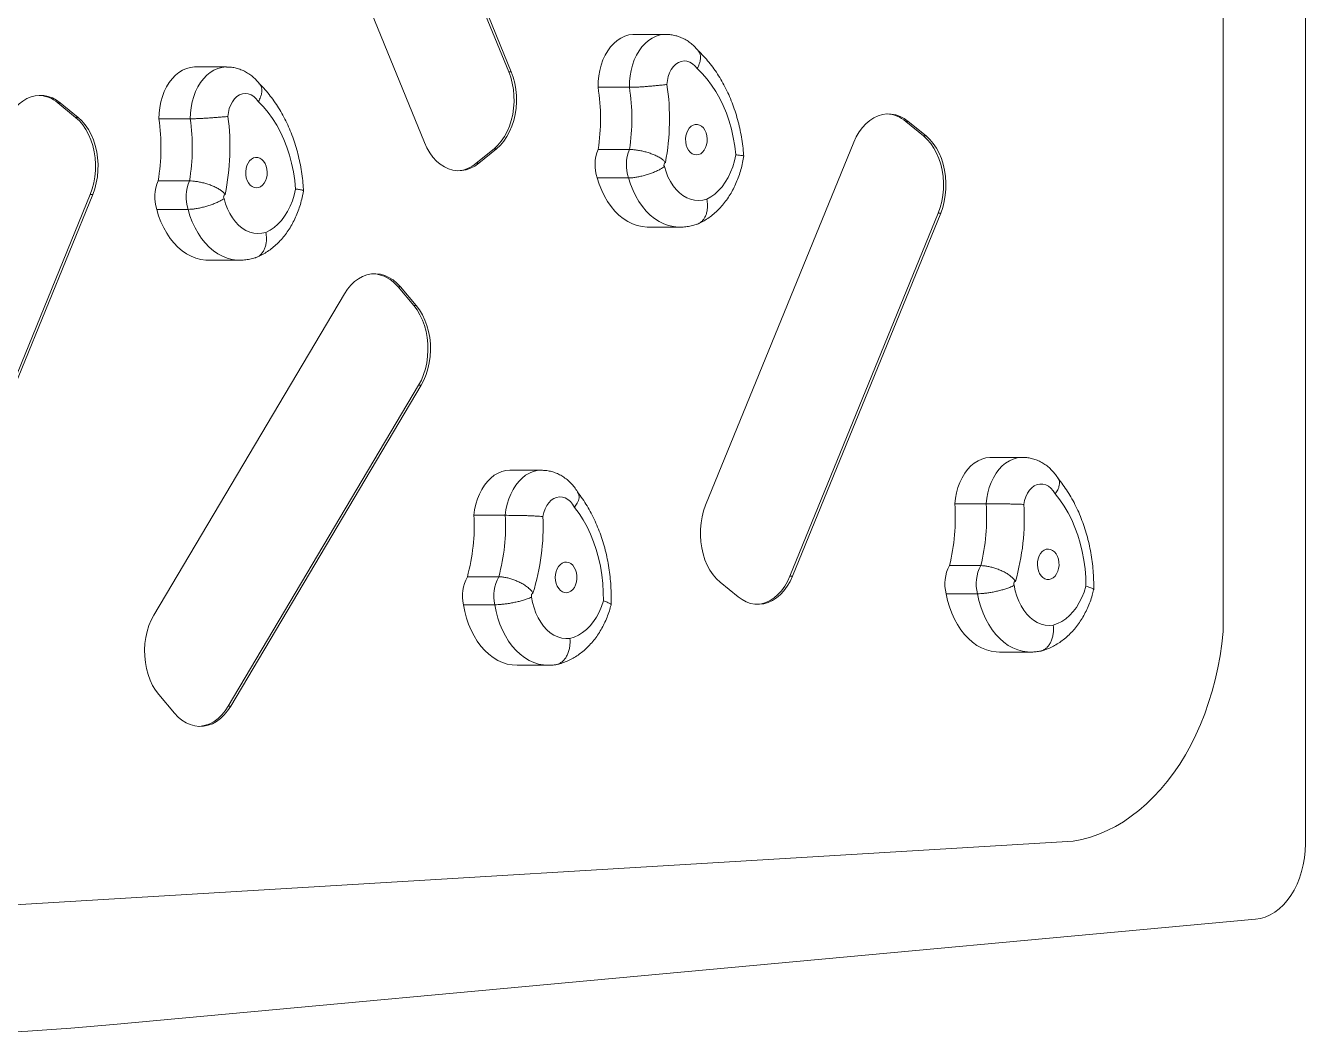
# Model space of a CAD drawing. Header units: millimetres. Extents: x -6276 to 7092, y -6092 to 4840.
# Drawn here: x 1766 to 2488, y -1586 to -1016 of the extents above; entities that cross this region are included whole.
import ezdxf

# ---------------------------------------------------------------- set-up
doc = ezdxf.new("R2010")
doc.units = ezdxf.units.MM
doc.layers.add('DIKOM_ОБЪЕКТ', color=7, linetype='Continuous')

msp = doc.modelspace()

# ---------------------------------------------------------------- linework, layer by layer
at = {"layer": 'DIKOM_ОБЪЕКТ', "color": 7, "linetype": 'Continuous', "lineweight": 15}
for p, q in [((2488.115, -1477.179), (2488.115, -668.942)), ((2441.729, -1357.568), (2441.729, -816.861)), ((1951.364, -984.4), (1991.146, -1081.845)), ((2038.722, -1041.845), (2015.272, -984.405)), ((2040.136, -1041.845), (2016.686, -984.405)), ((2127.283, -1020.819), (2109.605, -1020.819)), ((1879.597, -1039.197), (1861.919, -1039.197)), ((2038.722, -1041.845), (2040.136, -1041.845)), ((2106.781, -1050.666), (2089.103, -1050.666)), ((1794.41, -1067.639), (1784.368, -1059.44)), ((1784.368, -1059.44), (1785.782, -1059.44)), ((1795.825, -1067.639), (1785.782, -1059.44)), ((1794.41, -1067.639), (1795.825, -1067.639)), ((1859.087, -1068.402), (1841.409, -1068.402)), ((2272.73, -1078.103), (2262.687, -1069.903)), ((2262.687, -1069.903), (2264.101, -1069.903)), ((2274.144, -1078.103), (2264.101, -1069.903)), ((2233.385, -1081.543), (2149.805, -1286.272)), ((2272.73, -1078.103), (2274.144, -1078.103)), ((2020.448, -1093.484), (2030.491, -1085.284)), ((2021.863, -1093.484), (2031.905, -1085.284)), ((2030.491, -1085.284), (2031.905, -1085.284)), ((2106.835, -1085.704), (2089.158, -1085.704)), ((2020.448, -1093.484), (2021.863, -1093.484)), ((1858.593, -1103.434), (1840.915, -1103.434)), ((2106.337, -1101.757), (2088.66, -1101.757)), ((1719.061, -1315.808), (1802.641, -1111.079)), ((1720.475, -1315.808), (1804.055, -1111.079)), ((1802.641, -1111.079), (1804.055, -1111.079)), ((1857.844, -1119.467), (1840.166, -1119.467)), ((2197.38, -1326.272), (2280.96, -1121.543)), ((2198.794, -1326.272), (2282.375, -1121.543)), ((2280.96, -1121.543), (2282.375, -1121.543)), ((2117.525, -1129.5), (2135.202, -1129.5)), ((1869.277, -1148.117), (1886.955, -1148.117)), ((1946.002, -1167.133), (1838.554, -1348.227)), ((1985.15, -1173.756), (1976.267, -1163.214)), ((1976.267, -1163.214), (1977.681, -1163.214)), ((1986.564, -1173.756), (1977.681, -1163.214)), ((1985.15, -1173.756), (1986.564, -1173.756)), ((1880.474, -1399.649), (1987.922, -1218.557)), ((1881.888, -1399.649), (1989.336, -1218.557)), ((1987.922, -1218.557), (1989.336, -1218.557)), ((2328.435, -1259.316), (2310.758, -1259.316)), ((2057.129, -1266.569), (2039.451, -1266.569)), ((2036.776, -1291.992), (2019.098, -1291.992)), ((2308.017, -1285.571), (2290.34, -1285.571)), ((2305.008, -1320.351), (2287.33, -1320.351)), ((2033.057, -1326.634), (2015.38, -1326.634)), ((2197.38, -1326.272), (2198.794, -1326.272)), ((2158.035, -1329.711), (2168.078, -1337.911)), ((2030.837, -1342.393), (2013.159, -1342.393)), ((2303.11, -1336.193), (2285.432, -1336.193)), ((2315.489, -1369.108), (2333.166, -1369.108)), ((2043.428, -1376.538), (2061.105, -1376.538)), ((1841.325, -1393.028), (1850.209, -1403.569)), ((1880.474, -1399.649), (1881.888, -1399.649)), ((1553.728, -1523.862), (2357.082, -1475.801)), ((1815.854, -1579.041), (2459.89, -1519.776))]:
    msp.add_line(p, q, dxfattribs=at)
at = {"layer": 'DIKOM_ОБЪЕКТ', "color": 7, "linetype": 'Continuous', "lineweight": 15, "flags": 128}
for points in [[(2109.605, -1020.819), (2108.695, -1020.848), (2106.429, -1021.169), (2104.202, -1021.844), (2102.041, -1022.863), (2099.974, -1024.216), (2098.026, -1025.884), (2096.22, -1027.847), (2094.58, -1030.081), (2093.125, -1032.558), (2091.873, -1035.249), (2090.839, -1038.119), (2090.037, -1041.134), (2089.476, -1044.255), (2089.164, -1047.446), (2089.103, -1050.666)], [(2106.781, -1050.666), (2106.842, -1047.446), (2107.154, -1044.255), (2107.715, -1041.134), (2108.517, -1038.119), (2109.55, -1035.249), (2110.802, -1032.558), (2112.257, -1030.081), (2113.898, -1027.847), (2115.704, -1025.884), (2117.652, -1024.216), (2119.719, -1022.863), (2121.879, -1021.844), (2124.106, -1021.169), (2126.372, -1020.848), (2127.274, -1020.819)], [(1861.919, -1039.197), (1861.462, -1039.204), (1859.191, -1039.454), (1856.954, -1040.059), (1854.779, -1041.011), (1852.691, -1042.298), (1850.717, -1043.905), (1848.881, -1045.811), (1847.206, -1047.993), (1845.712, -1050.425), (1844.419, -1053.076), (1843.341, -1055.913), (1842.492, -1058.902), (1841.882, -1062.005), (1841.52, -1065.185), (1841.409, -1068.402)], [(1859.087, -1068.402), (1859.198, -1065.185), (1859.56, -1062.005), (1860.169, -1058.902), (1861.018, -1055.913), (1862.096, -1053.076), (1863.39, -1050.425), (1864.884, -1047.993), (1866.559, -1045.811), (1868.395, -1043.905), (1870.368, -1042.298), (1872.456, -1041.011), (1874.632, -1040.059), (1876.869, -1039.454), (1879.139, -1039.204), (1879.59, -1039.197)], [(2145.009, -1040.089), (2143.777, -1038.562), (2142.383, -1037.343), (2140.866, -1036.466), (2139.267, -1035.955), (2137.631, -1035.824), (2136.002, -1036.076), (2134.424, -1036.704), (2132.942, -1037.692), (2131.595, -1039.012), (2130.42, -1040.628), (2129.45, -1042.496), (2128.711, -1044.565), (2128.223, -1046.777), (2128, -1049.073)], [(2030.491, -1085.284), (2032.599, -1083.33), (2034.54, -1081.054), (2036.289, -1078.485), (2037.823, -1075.656), (2039.124, -1072.602), (2040.175, -1069.361), (2040.963, -1065.974), (2041.479, -1062.483), (2041.714, -1058.933), (2041.667, -1055.368), (2041.339, -1051.833), (2040.733, -1048.372), (2039.857, -1045.028), (2038.722, -1041.845)], [(2031.905, -1085.284), (2034.014, -1083.33), (2035.955, -1081.054), (2037.703, -1078.485), (2039.238, -1075.656), (2040.539, -1072.602), (2041.59, -1069.361), (2042.378, -1065.974), (2042.893, -1062.483), (2043.128, -1058.933), (2043.082, -1055.368), (2042.753, -1051.833), (2042.147, -1048.372), (2041.271, -1045.028), (2040.136, -1041.845)], [(2166.79, -1088.76), (2166.227, -1083.867), (2165.412, -1079.046), (2164.35, -1074.322), (2163.046, -1069.721), (2161.508, -1065.267), (2159.743, -1060.985), (2157.761, -1056.896), (2155.573, -1053.023), (2153.191, -1049.388), (2150.627, -1046.008), (2147.895, -1042.903), (2145.009, -1040.089)], [(1785.782, -1059.44), (1783.607, -1057.882), (1781.324, -1056.666), (1778.963, -1055.807), (1776.549, -1055.314), (1774.112, -1055.193), (1771.68, -1055.446), (1769.281, -1056.07), (1766.944, -1057.057), (1764.697, -1058.396), (1762.565, -1060.071), (1760.574, -1062.062), (1758.747, -1064.347), (1757.106, -1066.897), (1755.669, -1069.684)], [(1897.474, -1058.692), (1896.265, -1057.127), (1894.891, -1055.864), (1893.388, -1054.94), (1891.798, -1054.379), (1890.164, -1054.197), (1888.531, -1054.398), (1886.944, -1054.977), (1885.447, -1055.918), (1884.079, -1057.195), (1882.879, -1058.774), (1881.88, -1060.611), (1881.109, -1062.656), (1880.587, -1064.853), (1880.328, -1067.142)], [(1918.488, -1108.032), (1918.001, -1103.123), (1917.262, -1098.277), (1916.274, -1093.522), (1915.042, -1088.881), (1913.574, -1084.38), (1911.877, -1080.043), (1909.96, -1075.893), (1907.833, -1071.953), (1905.508, -1068.244), (1902.997, -1064.785), (1900.314, -1061.595), (1897.474, -1058.692)], [(1802.641, -1111.079), (1803.777, -1107.896), (1804.653, -1104.552), (1805.259, -1101.091), (1805.587, -1097.556), (1805.634, -1093.991), (1805.398, -1090.441), (1804.883, -1086.95), (1804.095, -1083.563), (1803.044, -1080.322), (1801.743, -1077.268), (1800.209, -1074.439), (1798.46, -1071.87), (1796.519, -1069.594), (1794.41, -1067.639)], [(1804.055, -1111.079), (1805.191, -1107.896), (1806.067, -1104.552), (1806.673, -1101.091), (1807.002, -1097.556), (1807.048, -1093.991), (1806.813, -1090.441), (1806.298, -1086.95), (1805.509, -1083.563), (1804.458, -1080.322), (1803.158, -1077.268), (1801.623, -1074.439), (1799.875, -1071.87), (1797.934, -1069.594), (1795.825, -1067.639)], [(2264.101, -1069.903), (2261.85, -1068.297), (2259.486, -1067.058), (2257.039, -1066.2), (2254.539, -1065.735), (2252.018, -1065.669), (2249.508, -1066.002), (2247.039, -1066.731), (2244.644, -1067.845), (2242.352, -1069.332), (2240.193, -1071.171), (2238.192, -1073.342), (2236.376, -1075.815), (2234.767, -1078.56), (2233.385, -1081.543)], [(2142.729, -1071.955), (2141.598, -1072.652), (2140.589, -1073.658), (2139.743, -1074.93), (2139.097, -1076.416), (2138.675, -1078.057), (2138.495, -1079.784), (2138.565, -1081.526), (2138.881, -1083.214), (2139.431, -1084.776), (2140.192, -1086.15), (2141.133, -1087.28), (2142.216, -1088.118), (2143.396, -1088.631), (2144.624, -1088.797), (2145.852, -1088.61), (2147.027, -1088.078), (2148.103, -1087.222), (2149.034, -1086.078), (2149.784, -1084.691), (2150.321, -1083.12), (2150.624, -1081.427), (2150.679, -1079.683), (2150.485, -1077.96), (2150.05, -1076.326), (2149.391, -1074.85), (2148.535, -1073.592), (2147.518, -1072.603), (2146.381, -1071.924), (2145.171, -1071.583), (2143.936, -1071.593), (2142.729, -1071.955)], [(1991.146, -1081.845), (1992.528, -1084.827), (1994.137, -1087.572), (1995.954, -1090.044), (1997.954, -1092.214), (2000.114, -1094.054), (2002.406, -1095.54), (2004.801, -1096.655), (2007.269, -1097.383), (2009.779, -1097.716), (2012.3, -1097.65), (2014.8, -1097.186), (2017.247, -1096.329), (2019.611, -1095.09), (2021.863, -1093.484)], [(2280.96, -1121.543), (2282.096, -1118.359), (2282.972, -1115.016), (2283.579, -1111.555), (2283.907, -1108.019), (2283.954, -1104.454), (2283.719, -1100.904), (2283.204, -1097.413), (2282.416, -1094.026), (2281.365, -1090.785), (2280.064, -1087.731), (2278.529, -1084.902), (2276.78, -1082.333), (2274.839, -1080.057), (2272.73, -1078.103)], [(2282.375, -1121.543), (2283.51, -1118.359), (2284.387, -1115.016), (2284.993, -1111.555), (2285.322, -1108.019), (2285.369, -1104.454), (2285.133, -1100.904), (2284.618, -1097.413), (2283.83, -1094.026), (2282.779, -1090.785), (2281.478, -1087.731), (2279.943, -1084.902), (2278.194, -1082.333), (2276.253, -1080.057), (2274.144, -1078.103)], [(2150.42, -1113.755), (2152.758, -1112.458), (2154.993, -1110.837), (2157.102, -1108.909), (2159.064, -1106.693), (2160.861, -1104.211), (2162.473, -1101.489), (2163.885, -1098.552), (2165.083, -1095.43), (2166.054, -1092.155), (2166.79, -1088.76)], [(1894.696, -1090.478), (1893.553, -1091.14), (1892.529, -1092.114), (1891.664, -1093.359), (1890.994, -1094.825), (1890.547, -1096.452), (1890.34, -1098.173), (1890.383, -1099.917), (1890.672, -1101.614), (1891.198, -1103.194), (1891.937, -1104.591), (1892.861, -1105.75), (1893.93, -1106.621), (1895.101, -1107.171), (1896.327, -1107.376), (1897.557, -1107.228), (1898.741, -1106.732), (1899.829, -1105.91), (1900.779, -1104.795), (1901.55, -1103.432), (1902.112, -1101.878), (1902.44, -1100.195), (1902.523, -1098.454), (1902.356, -1096.724), (1901.946, -1095.078), (1901.31, -1093.582), (1900.475, -1092.297), (1899.473, -1091.277), (1898.347, -1090.562), (1897.142, -1090.183), (1895.908, -1090.155), (1894.696, -1090.478)], [(2126.552, -1095.282), (2127.439, -1098.266), (2128.556, -1101.092), (2129.889, -1103.723), (2131.423, -1106.127), (2133.136, -1108.273), (2135.008, -1110.135), (2137.016, -1111.689), (2139.134, -1112.915), (2141.336, -1113.799), (2143.594, -1114.33), (2145.88, -1114.5), (2148.165, -1114.307), (2150.42, -1113.755)], [(2088.66, -1101.757), (2089.802, -1105.356), (2091.168, -1108.796), (2092.747, -1112.048), (2094.526, -1115.086), (2096.491, -1117.887), (2098.625, -1120.427), (2100.912, -1122.685), (2103.333, -1124.644), (2105.869, -1126.288), (2108.499, -1127.604), (2111.202, -1128.58), (2113.955, -1129.209), (2116.738, -1129.486), (2117.525, -1129.5)], [(2135.189, -1129.5), (2134.416, -1129.486), (2131.633, -1129.209), (2128.88, -1128.58), (2126.177, -1127.604), (2123.547, -1126.288), (2121.011, -1124.644), (2118.59, -1122.685), (2116.303, -1120.427), (2114.168, -1117.887), (2112.204, -1115.086), (2110.425, -1112.048), (2108.846, -1108.796), (2107.48, -1105.356), (2106.337, -1101.757)], [(1901.731, -1132.509), (1904.089, -1131.285), (1906.348, -1129.735), (1908.487, -1127.873), (1910.484, -1125.719), (1912.318, -1123.294), (1913.973, -1120.622), (1915.431, -1117.73), (1916.677, -1114.647), (1917.699, -1111.403), (1918.488, -1108.032)], [(1878.158, -1113.294), (1878.998, -1116.305), (1880.07, -1119.165), (1881.362, -1121.837), (1882.857, -1124.288), (1884.537, -1126.487), (1886.38, -1128.407), (1888.363, -1130.024), (1890.461, -1131.316), (1892.649, -1132.269), (1894.898, -1132.87), (1897.181, -1133.112), (1899.468, -1132.99), (1901.731, -1132.509)], [(1840.166, -1119.467), (1841.252, -1123.101), (1842.564, -1126.582), (1844.092, -1129.883), (1845.823, -1132.977), (1847.743, -1135.838), (1849.838, -1138.444), (1852.089, -1140.773), (1854.479, -1142.808), (1856.988, -1144.53), (1859.597, -1145.928), (1862.284, -1146.988), (1865.027, -1147.703), (1867.805, -1148.067), (1869.277, -1148.117)], [(1887.009, -1148.116), (1885.482, -1148.067), (1882.705, -1147.703), (1879.961, -1146.988), (1877.275, -1145.928), (1874.666, -1144.53), (1872.156, -1142.808), (1869.766, -1140.773), (1867.515, -1138.444), (1865.421, -1135.838), (1863.501, -1132.977), (1861.769, -1129.883), (1860.242, -1126.582), (1858.93, -1123.101), (1857.844, -1119.467)], [(1977.681, -1163.214), (1975.661, -1161.081), (1973.485, -1159.28), (1971.18, -1157.835), (1968.776, -1156.764), (1966.301, -1156.08), (1963.788, -1155.792), (1961.268, -1155.903), (1958.773, -1156.412), (1956.333, -1157.313), (1953.981, -1158.594), (1951.744, -1160.24), (1949.651, -1162.229), (1947.729, -1164.536), (1946.002, -1167.133)], [(1987.922, -1218.557), (1989.43, -1215.7), (1990.704, -1212.622), (1991.725, -1209.363), (1992.483, -1205.962), (1992.966, -1202.463), (1993.17, -1198.909), (1993.091, -1195.345), (1992.731, -1191.816), (1992.094, -1188.366), (1991.188, -1185.039), (1990.025, -1181.876), (1988.618, -1178.917), (1986.987, -1176.199), (1985.15, -1173.756)], [(1989.336, -1218.557), (1990.845, -1215.7), (1992.118, -1212.622), (1993.14, -1209.363), (1993.897, -1205.962), (1994.38, -1202.463), (1994.584, -1198.909), (1994.505, -1195.345), (1994.145, -1191.816), (1993.508, -1188.366), (1992.602, -1185.039), (1991.439, -1181.876), (1990.033, -1178.917), (1988.401, -1176.199), (1986.564, -1173.756)], [(2310.758, -1259.316), (2310.111, -1259.331), (2307.842, -1259.611), (2305.609, -1260.245), (2303.44, -1261.225), (2301.361, -1262.54), (2299.397, -1264.172), (2297.574, -1266.102), (2295.913, -1268.306), (2294.436, -1270.757), (2293.159, -1273.425), (2292.1, -1276.276), (2291.27, -1279.276), (2290.681, -1282.387), (2290.34, -1285.571)], [(2308.017, -1285.571), (2308.359, -1282.387), (2308.948, -1279.276), (2309.777, -1276.276), (2310.837, -1273.425), (2312.113, -1270.757), (2313.591, -1268.306), (2315.252, -1266.102), (2317.075, -1264.172), (2319.038, -1262.54), (2321.117, -1261.225), (2323.287, -1260.245), (2325.52, -1259.611), (2327.789, -1259.331), (2328.456, -1259.316)], [(2039.451, -1266.569), (2039.397, -1266.569), (2037.123, -1266.757), (2034.878, -1267.3), (2032.689, -1268.191), (2030.584, -1269.42), (2028.588, -1270.972), (2026.726, -1272.826), (2025.022, -1274.962), (2023.494, -1277.351), (2022.164, -1279.966), (2021.047, -1282.772), (2020.157, -1285.737), (2019.504, -1288.823), (2019.098, -1291.992)], [(2036.776, -1291.992), (2037.182, -1288.823), (2037.834, -1285.737), (2038.725, -1282.772), (2039.842, -1279.966), (2041.172, -1277.351), (2042.699, -1274.962), (2044.404, -1272.826), (2046.266, -1270.972), (2048.262, -1269.42), (2050.367, -1268.191), (2052.556, -1267.3), (2054.801, -1266.757), (2057.074, -1266.569), (2057.16, -1266.569)], [(2346.958, -1279.906), (2345.869, -1278.175), (2344.592, -1276.722), (2343.163, -1275.587), (2341.622, -1274.8), (2340.01, -1274.383), (2338.371, -1274.348), (2336.751, -1274.696), (2335.193, -1275.417), (2333.741, -1276.492), (2332.434, -1277.89), (2331.308, -1279.574), (2330.394, -1281.497), (2329.716, -1283.608), (2329.294, -1285.847)], [(2075.82, -1287.486), (2074.766, -1285.711), (2073.52, -1284.206), (2072.115, -1283.013), (2070.59, -1282.164), (2068.987, -1281.682), (2067.35, -1281.58), (2065.723, -1281.861), (2064.152, -1282.518), (2062.678, -1283.533), (2061.343, -1284.877), (2060.183, -1286.515), (2059.23, -1288.4), (2058.51, -1290.482), (2058.042, -1292.703)], [(2364.316, -1332.012), (2364.185, -1327.059), (2363.798, -1322.132), (2363.157, -1317.259), (2362.266, -1312.465), (2361.129, -1307.776), (2359.752, -1303.218), (2358.143, -1298.814), (2356.311, -1294.589), (2354.264, -1290.564), (2352.015, -1286.762), (2349.576, -1283.203), (2346.958, -1279.906)], [(2092.108, -1340.278), (2092.078, -1335.322), (2091.792, -1330.381), (2091.25, -1325.484), (2090.457, -1320.656), (2089.416, -1315.923), (2088.133, -1311.31), (2086.615, -1306.842), (2084.869, -1302.544), (2082.906, -1298.438), (2080.735, -1294.545), (2078.369, -1290.888), (2075.82, -1287.486)], [(2149.805, -1286.272), (2148.67, -1289.455), (2147.794, -1292.799), (2147.188, -1296.26), (2146.86, -1299.795), (2146.813, -1303.36), (2147.049, -1306.909), (2147.564, -1310.4), (2148.352, -1313.787), (2149.403, -1317.027), (2150.704, -1320.082), (2152.238, -1322.911), (2153.986, -1325.48), (2155.927, -1327.756), (2158.035, -1329.711)], [(2341.909, -1311.128), (2340.726, -1311.623), (2339.637, -1312.444), (2338.687, -1313.559), (2337.915, -1314.921), (2337.353, -1316.475), (2337.023, -1318.157), (2336.94, -1319.899), (2337.106, -1321.628), (2337.516, -1323.275), (2338.151, -1324.772), (2338.986, -1326.057), (2339.987, -1327.078), (2341.113, -1327.793), (2342.318, -1328.173), (2343.552, -1328.203), (2344.765, -1327.88), (2345.907, -1327.219), (2346.932, -1326.246), (2347.797, -1325.001), (2348.467, -1323.535), (2348.916, -1321.909), (2349.123, -1320.188), (2349.081, -1318.444), (2348.792, -1316.747), (2348.267, -1315.167), (2347.528, -1313.769), (2346.605, -1312.61), (2345.536, -1311.737), (2344.365, -1311.187), (2343.139, -1310.981), (2341.909, -1311.128)], [(2070.136, -1318.489), (2068.943, -1318.935), (2067.838, -1319.711), (2066.865, -1320.787), (2066.066, -1322.117), (2065.473, -1323.647), (2065.109, -1325.315), (2064.99, -1327.053), (2065.121, -1328.788), (2065.496, -1330.451), (2066.101, -1331.973), (2066.91, -1333.292), (2067.889, -1334.353), (2069, -1335.114), (2070.197, -1335.543), (2071.429, -1335.623), (2072.649, -1335.35), (2073.804, -1334.736), (2074.848, -1333.805), (2075.738, -1332.596), (2076.438, -1331.158), (2076.92, -1329.551), (2077.162, -1327.839), (2077.156, -1326.094), (2076.901, -1324.386), (2076.409, -1322.785), (2075.699, -1321.358), (2074.8, -1320.161), (2073.749, -1319.245), (2072.59, -1318.647), (2071.369, -1318.392), (2070.136, -1318.489)], [(2168.078, -1337.911), (2170.33, -1339.516), (2172.694, -1340.755), (2175.141, -1341.611), (2177.641, -1342.076), (2180.161, -1342.142), (2182.671, -1341.808), (2185.139, -1341.08), (2187.534, -1339.966), (2189.826, -1338.479), (2191.986, -1336.64), (2193.986, -1334.47), (2195.803, -1331.998), (2197.412, -1329.253), (2198.794, -1326.272)], [(2178.609, -1342.148), (2178.747, -1342.142), (2181.257, -1341.808), (2183.725, -1341.08), (2186.12, -1339.966), (2188.412, -1338.479), (2190.572, -1336.64), (2192.572, -1334.47), (2194.389, -1331.998), (2195.998, -1329.253), (2197.38, -1326.272)], [(2324.545, -1329.278), (2324.294, -1329.353), (2324.066, -1329.517), (2323.875, -1329.76), (2323.736, -1330.064), (2323.657, -1330.409), (2323.645, -1330.772), (2323.699, -1331.126), (2323.817, -1331.448)], [(2323.817, -1331.448), (2324.436, -1334.565), (2325.298, -1337.564), (2326.391, -1340.408), (2327.702, -1343.061), (2329.215, -1345.49), (2330.91, -1347.665), (2332.766, -1349.559), (2334.761, -1351.146), (2336.869, -1352.409), (2339.063, -1353.33), (2341.316, -1353.898), (2343.601, -1354.107), (2345.887, -1353.953)], [(2345.887, -1353.953), (2348.32, -1353.074), (2350.679, -1351.857), (2352.941, -1350.313), (2355.082, -1348.457), (2357.082, -1346.308), (2358.92, -1343.888), (2360.578, -1341.221), (2362.039, -1338.333), (2363.29, -1335.253), (2364.316, -1332.012)], [(2013.159, -1342.393), (2013.901, -1346.196), (2014.881, -1349.889), (2016.091, -1353.443), (2017.522, -1356.83), (2019.163, -1360.02), (2020.999, -1362.99), (2023.016, -1365.715), (2025.198, -1368.172), (2027.528, -1370.343), (2029.985, -1372.209), (2032.551, -1373.756), (2035.205, -1374.971), (2037.926, -1375.843), (2040.69, -1376.367), (2043.428, -1376.538)], [(2061.104, -1376.538), (2058.368, -1376.367), (2055.603, -1375.843), (2052.883, -1374.971), (2050.229, -1373.756), (2047.663, -1372.209), (2045.205, -1370.343), (2042.876, -1368.172), (2040.694, -1365.715), (2038.676, -1362.99), (2036.84, -1360.02), (2035.2, -1356.83), (2033.769, -1353.443), (2032.558, -1349.889), (2031.579, -1346.196), (2030.837, -1342.393)], [(2052.409, -1335.923), (2052.157, -1335.987), (2051.925, -1336.142), (2051.729, -1336.377), (2051.584, -1336.675), (2051.498, -1337.017), (2051.478, -1337.379), (2051.526, -1337.735), (2051.637, -1338.062)], [(2051.637, -1338.062), (2052.192, -1341.202), (2052.992, -1344.235), (2054.027, -1347.123), (2055.283, -1349.828), (2056.746, -1352.318), (2058.396, -1354.562), (2060.213, -1356.53), (2062.174, -1358.198), (2064.255, -1359.546), (2066.43, -1360.557), (2068.671, -1361.217), (2070.95, -1361.518), (2073.238, -1361.458)], [(2073.238, -1361.458), (2075.689, -1360.679), (2078.072, -1359.558), (2080.364, -1358.107), (2082.542, -1356.34), (2084.584, -1354.274), (2086.471, -1351.929), (2088.183, -1349.331), (2089.703, -1346.504), (2091.015, -1343.476), (2092.108, -1340.278)], [(2285.432, -1336.193), (2286.251, -1339.964), (2287.306, -1343.616), (2288.588, -1347.12), (2290.088, -1350.446), (2291.793, -1353.569), (2293.689, -1356.462), (2295.761, -1359.103), (2297.992, -1361.471), (2300.365, -1363.546), (2302.859, -1365.311), (2305.456, -1366.752), (2308.134, -1367.858), (2310.871, -1368.619), (2313.645, -1369.03), (2315.489, -1369.108)], [(2333.165, -1369.108), (2331.323, -1369.03), (2328.548, -1368.619), (2325.811, -1367.858), (2323.134, -1366.752), (2320.537, -1365.311), (2318.042, -1363.546), (2315.67, -1361.471), (2313.438, -1359.103), (2311.366, -1356.462), (2309.47, -1353.569), (2307.766, -1350.446), (2306.266, -1347.12), (2304.984, -1343.616), (2303.929, -1339.964), (2303.11, -1336.193)], [(1838.554, -1348.227), (1837.044, -1351.083), (1835.771, -1354.16), (1834.749, -1357.42), (1833.991, -1360.821), (1833.507, -1364.32), (1833.303, -1367.874), (1833.381, -1371.439), (1833.742, -1374.968), (1834.379, -1378.418), (1835.285, -1381.745), (1836.449, -1384.908), (1837.856, -1387.867), (1839.488, -1390.585), (1841.325, -1393.028)], [(2357.082, -1475.801), (2361.961, -1474.816), (2366.798, -1473.48), (2371.58, -1471.797), (2376.296, -1469.772), (2380.933, -1467.41), (2385.478, -1464.716), (2389.921, -1461.698), (2394.249, -1458.364), (2398.451, -1454.723), (2402.517, -1450.783), (2406.435, -1446.556), (2410.196, -1442.051), (2413.79, -1437.281), (2417.207, -1432.259), (2420.438, -1426.996), (2423.476, -1421.508), (2426.312, -1415.807), (2428.939, -1409.91), (2431.35, -1403.831), (2433.539, -1397.586), (2435.5, -1391.192), (2437.227, -1384.665), (2438.718, -1378.021), (2439.967, -1371.279), (2440.971, -1364.455), (2441.729, -1357.568)], [(1850.209, -1403.569), (1852.229, -1405.702), (1854.405, -1407.503), (1856.71, -1408.948), (1859.114, -1410.019), (1861.589, -1410.703), (1864.102, -1410.991), (1866.622, -1410.88), (1869.117, -1410.37), (1871.557, -1409.47), (1873.909, -1408.188), (1876.146, -1406.543), (1878.238, -1404.554), (1880.16, -1402.246), (1881.888, -1399.649)], [(1863.954, -1410.985), (1865.207, -1410.88), (1867.703, -1410.37), (1870.142, -1409.47), (1872.495, -1408.188), (1874.732, -1406.543), (1876.824, -1404.554), (1878.746, -1402.246), (1880.474, -1399.649)], [(2459.89, -1519.776), (2462.711, -1519.325), (2465.49, -1518.501), (2468.202, -1517.312), (2470.823, -1515.768), (2473.33, -1513.883), (2475.701, -1511.673), (2477.914, -1509.158), (2479.951, -1506.361), (2481.793, -1503.305), (2483.424, -1500.018), (2484.829, -1496.529), (2485.997, -1492.868), (2486.916, -1489.069), (2487.579, -1485.165), (2487.98, -1481.19), (2488.115, -1477.179)], [(1477.414, -1574.249), (1501.535, -1576.972), (1525.676, -1579.329), (1549.833, -1581.32), (1574.003, -1582.945), (1598.185, -1584.204), (1622.375, -1585.096), (1646.57, -1585.622), (1670.768, -1585.782), (1694.966, -1585.574), (1719.16, -1585), (1743.349, -1584.06), (1767.529, -1582.753), (1791.699, -1581.08), (1815.854, -1579.041)]]:
    msp.add_lwpolyline(points, dxfattribs=at)
at = {"layer": 'DIKOM_ОБЪЕКТ', "color": 7, "linetype": 'Continuous', "lineweight": 15}
for centre, radius, start, end in [((1979.919, -1068.354), 110.608, 350.974911, 9.202087), ((1997.593, -1068.354), 110.611, 350.97556, 9.202217), ((1997.929, -1068.338), 131.49, 349.189063, 8.424904), ((1772.804, -1072.974), 17.802, 49.489969, 86.675181), ((1731.989, -1084.38), 110.58, 350.077881, 8.307874), ((1749.664, -1084.379), 110.583, 350.077752, 8.307223), ((1750.15, -1084.366), 131.312, 348.283564, 7.536984), ((2251.134, -1083.396), 17.763, 49.429353, 86.709268), ((2109.677, -1094.375), 22.276, 157.092382, 199.353425), ((2127.355, -1094.376), 22.277, 157.092435, 199.351672), ((2008.84, -1079.845), 17.91, 273.445922, 310.402454), ((2127.848, -1094.382), 1.577, 118.91111, 214.784102), ((1861.256, -1112.418), 22.236, 156.168425, 198.481495), ((1878.934, -1112.418), 22.237, 156.170154, 198.481466), ((1879.452, -1112.416), 1.564, 117.645844, 214.158144), ((1960.975, -1175.11), 19.374, 37.879333, 85.42025), ((1910.499, -1297.856), 108.757, 344.65624, 3.090779), ((1928.166, -1297.856), 108.768, 344.65757, 3.090229), ((2181.25, -1293.651), 109.388, 345.872219, 4.235728), ((2198.906, -1293.649), 109.41, 345.874111, 4.233836), ((2200.259, -1293.714), 129.274, 344.031677, 3.488962), ((1929.789, -1297.964), 128.361, 342.799356, 2.348766), ((2306.586, -1330.693), 21.858, 151.762039, 194.575859), ((2324.264, -1330.693), 21.857, 151.760739, 194.575458), ((2034.252, -1337.329), 21.692, 150.460311, 193.499145), ((2051.931, -1337.33), 21.693, 150.460397, 193.49736)]:
    msp.add_arc(centre, radius, start, end, dxfattribs=at)
for points, knots in [([(2145.828, -1030.311), (2145.813, -1030.292), (2145.215, -1029.46), (2143.855, -1027.974), (2141.692, -1025.973), (2139.33, -1024.286), (2136.838, -1022.92), (2134.248, -1021.884), (2131.599, -1021.198), (2129.262, -1020.845), (2127.817, -1020.853), (2127.269, -1020.857)], [0, 0, 0, 0, 0.0033046, 0.1407712, 0.2772839, 0.4114616, 0.5430592, 0.6721316, 0.7988861, 0.9236694, 1, 1, 1, 1]), ([(2145.786, -1030.342), (2145.93, -1030.509), (2146.378, -1031.028), (2146.782, -1032.197), (2146.989, -1033.772), (2146.82, -1035.555), (2146.246, -1037.649), (2145.522, -1039.201), (2145.017, -1040.076), (2145.009, -1040.089)], [0, 0, 0, 0, 0.0810104, 0.2503817, 0.4246407, 0.5944473, 0.7691424, 0.9965441, 1, 1, 1, 1]), ([(2171.27, -1089.357), (2171.229, -1088.774), (2171.067, -1086.483), (2170.611, -1082.507), (2169.815, -1077.462), (2168.777, -1072.488), (2167.507, -1067.602), (2166.007, -1062.824), (2164.28, -1058.17), (2162.331, -1053.661), (2160.164, -1049.313), (2157.787, -1045.147), (2155.206, -1041.18), (2152.433, -1037.428), (2149.468, -1033.925), (2147.159, -1031.472), (2145.816, -1030.233), (2145.569, -1030.004)], [0, 0, 0, 0, 0.0250641, 0.0985684, 0.1721297, 0.2457492, 0.3194352, 0.3931922, 0.4670196, 0.5409087, 0.6148423, 0.6887792, 0.7626706, 0.8364589, 0.9100677, 0.9834146, 1, 1, 1, 1]), ([(1898.499, -1049.161), (1898.484, -1049.14), (1897.901, -1048.29), (1896.566, -1046.769), (1894.442, -1044.712), (1892.11, -1042.965), (1889.641, -1041.535), (1887.067, -1040.435), (1884.427, -1039.682), (1881.924, -1039.254), (1880.306, -1039.231), (1879.587, -1039.221)], [0, 0, 0, 0, 0.0035256, 0.1376734, 0.2709926, 0.4021207, 0.5307591, 0.6568994, 0.780737, 0.9025917, 1, 1, 1, 1]), ([(1898.458, -1049.19), (1898.58, -1049.332), (1898.997, -1049.82), (1899.368, -1050.942), (1899.552, -1052.488), (1899.355, -1054.24), (1898.747, -1056.296), (1898.002, -1057.82), (1897.481, -1058.679), (1897.474, -1058.692)], [0, 0, 0, 0, 0.0704101, 0.2417335, 0.4180032, 0.5897689, 0.7664805, 0.9965013, 1, 1, 1, 1]), ([(1922.956, -1108.866), (1922.925, -1108.283), (1922.799, -1105.989), (1922.406, -1102.002), (1921.689, -1096.938), (1920.73, -1091.938), (1919.538, -1087.02), (1918.115, -1082.204), (1916.464, -1077.506), (1914.589, -1072.946), (1912.495, -1068.542), (1910.188, -1064.312), (1907.675, -1060.277), (1904.965, -1056.45), (1902.062, -1052.864), (1899.726, -1050.277), (1898.333, -1048.932), (1898.019, -1048.629)], [0, 0, 0, 0, 0.024915, 0.0980472, 0.171232, 0.2444702, 0.3177731, 0.3911454, 0.464589, 0.5380972, 0.6116556, 0.6852334, 0.7587845, 0.8322538, 0.9055732, 0.978658, 1, 1, 1, 1]), ([(2128, -1049.073), (2127.989, -1049.075), (2127.182, -1049.162), (2125.625, -1049.332), (2123.124, -1049.595), (2120.723, -1049.832), (2118.209, -1050.061), (2115.697, -1050.265), (2113.209, -1050.438), (2110.865, -1050.566), (2108.66, -1050.65), (2107.413, -1050.66), (2106.781, -1050.666)], [0, 0, 0, 0, 0.0020448, 0.1451485, 0.2509387, 0.3597603, 0.4650835, 0.5734319, 0.6785486, 0.7867048, 0.8918252, 1, 1, 1, 1]), ([(1880.328, -1067.142), (1880.317, -1067.143), (1879.51, -1067.205), (1877.949, -1067.332), (1875.445, -1067.535), (1873.04, -1067.723), (1870.523, -1067.907), (1868.009, -1068.072), (1865.518, -1068.214), (1863.172, -1068.319), (1860.966, -1068.389), (1859.719, -1068.397), (1859.087, -1068.402)], [0, 0, 0, 0, 0.0020437, 0.1451535, 0.2509409, 0.3597616, 0.4650836, 0.5734299, 0.6785572, 0.7867067, 0.8918304, 1, 1, 1, 1]), ([(2127.085, -1093.002), (2127.081, -1092.995), (2126.765, -1092.522), (2125.976, -1091.707), (2124.455, -1090.58), (2122.542, -1089.502), (2120.302, -1088.506), (2117.921, -1087.651), (2115.523, -1086.952), (2113.126, -1086.397), (2110.85, -1086.003), (2108.694, -1085.752), (2107.461, -1085.72), (2106.835, -1085.704)], [0, 0, 0, 0, 0.0010806, 0.0812572, 0.1643789, 0.2682281, 0.3751156, 0.478074, 0.5839588, 0.6864865, 0.7919638, 0.894486, 1, 1, 1, 1]), ([(2145.681, -1127.558), (2146.268, -1127.284), (2147.856, -1126.542), (2150.34, -1125.08), (2153.102, -1123.134), (2155.728, -1120.91), (2158.21, -1118.425), (2160.529, -1115.687), (2162.67, -1112.715), (2164.618, -1109.526), (2166.358, -1106.143), (2167.878, -1102.589), (2169.17, -1098.892), (2170.218, -1095.074), (2170.899, -1091.885), (2171.178, -1089.965), (2171.265, -1089.369)], [0, 0, 0, 0, 0.0428895, 0.1159833, 0.1896188, 0.2641471, 0.3396009, 0.4159393, 0.4930716, 0.570858, 0.6491355, 0.7277516, 0.8065745, 0.8854925, 0.9644409, 1, 1, 1, 1]), ([(2171.235, -1089.359), (2171.247, -1089.351), (2171.298, -1089.313), (2170.962, -1089.229), (2170.22, -1089.107), (2168.911, -1088.954), (2167.634, -1088.833), (2166.8, -1088.76), (2166.79, -1088.76)], [0, 0, 0, 0, 0.0627682, 0.2765957, 0.4865134, 0.7023612, 0.9965975, 1, 1, 1, 1]), ([(2126.552, -1095.282), (2126.544, -1095.289), (2125.861, -1095.865), (2124.457, -1096.738), (2122.154, -1097.898), (2119.897, -1098.848), (2117.506, -1099.701), (2115.092, -1100.422), (2112.679, -1101.009), (2110.387, -1101.433), (2108.214, -1101.706), (2106.969, -1101.74), (2106.337, -1101.757)], [0, 0, 0, 0, 0.0016803, 0.1432318, 0.2488664, 0.3575566, 0.4631205, 0.5717336, 0.6772679, 0.7858609, 0.8913994, 1, 1, 1, 1]), ([(1878.726, -1111.031), (1878.722, -1111.024), (1878.412, -1110.542), (1877.639, -1109.703), (1876.134, -1108.537), (1874.239, -1107.416), (1872.015, -1106.376), (1869.648, -1105.48), (1867.26, -1104.747), (1864.872, -1104.163), (1862.603, -1103.748), (1860.451, -1103.484), (1859.218, -1103.451), (1858.593, -1103.434)], [0, 0, 0, 0, 0.0010824, 0.0812585, 0.1643782, 0.2682266, 0.3751077, 0.4780672, 0.5839598, 0.6864822, 0.7919607, 0.8944901, 1, 1, 1, 1]), ([(1896.593, -1146.475), (1897.189, -1146.217), (1898.795, -1145.523), (1901.31, -1144.134), (1904.108, -1142.273), (1906.776, -1140.133), (1909.304, -1137.727), (1911.675, -1135.066), (1913.873, -1132.164), (1915.881, -1129.039), (1917.687, -1125.713), (1919.275, -1122.209), (1920.639, -1118.553), (1921.76, -1114.769), (1922.518, -1111.531), (1922.841, -1109.547), (1922.95, -1108.882)], [0, 0, 0, 0, 0.042954, 0.115637, 0.1888338, 0.2629035, 0.3378919, 0.413785, 0.4905012, 0.5679136, 0.6458683, 0.7242073, 0.8027877, 0.8814975, 0.9602484, 1, 1, 1, 1]), ([(1922.923, -1108.868), (1922.934, -1108.856), (1922.985, -1108.802), (1922.651, -1108.682), (1921.912, -1108.511), (1920.606, -1108.297), (1919.328, -1108.132), (1918.497, -1108.033), (1918.488, -1108.032)], [0, 0, 0, 0, 0.0615984, 0.2756963, 0.4858706, 0.7019982, 0.9966036, 1, 1, 1, 1]), ([(1878.158, -1113.294), (1878.15, -1113.301), (1877.454, -1113.854), (1876.042, -1114.689), (1873.72, -1115.796), (1871.448, -1116.7), (1869.044, -1117.511), (1866.619, -1118.197), (1864.198, -1118.756), (1861.899, -1119.159), (1859.722, -1119.418), (1858.476, -1119.451), (1857.844, -1119.467)], [0, 0, 0, 0, 0.0016842, 0.1432306, 0.2488661, 0.3575581, 0.4631195, 0.5717345, 0.6772731, 0.78587, 0.8914044, 1, 1, 1, 1]), ([(2145.102, -1127.743), (2145.426, -1127.636), (2146.287, -1127.35), (2147.513, -1126.443), (2148.733, -1125.107), (2149.702, -1123.417), (2150.386, -1121.474), (2150.774, -1119.292), (2150.857, -1116.743), (2150.64, -1114.847), (2150.425, -1113.78), (2150.42, -1113.755)], [0, 0, 0, 0, 0.0751066, 0.1996733, 0.3278432, 0.4524265, 0.5806216, 0.7052727, 0.8335332, 0.9960466, 1, 1, 1, 1]), ([(1895.998, -1146.655), (1896.391, -1146.527), (1897.324, -1146.222), (1898.626, -1145.275), (1899.865, -1143.928), (1900.862, -1142.229), (1901.576, -1140.275), (1901.999, -1138.079), (1902.121, -1135.515), (1901.934, -1133.607), (1901.736, -1132.534), (1901.731, -1132.509)], [0, 0, 0, 0, 0.0890364, 0.2117186, 0.3379628, 0.4606731, 0.5869373, 0.7097111, 0.8360406, 0.9961064, 1, 1, 1, 1]), ([(2135.184, -1129.484), (2135.3, -1129.489), (2136.432, -1129.541), (2138.58, -1129.34), (2141.586, -1128.857), (2143.758, -1128.268), (2144.918, -1127.86), (2145.118, -1127.789)], [0, 0, 0, 0, 0.0345077, 0.3359549, 0.6364771, 0.9370505, 1, 1, 1, 1]), ([(1887.026, -1148.096), (1887.893, -1148.081), (1889.775, -1148.046), (1892.644, -1147.607), (1894.764, -1147.096), (1895.872, -1146.741), (1896.012, -1146.696)], [0, 0, 0, 0, 0.2850474, 0.6184964, 0.9517447, 1, 1, 1, 1]), ([(2348.83, -1271.518), (2348.813, -1271.487), (2348.301, -1270.568), (2347.099, -1268.894), (2345.161, -1266.602), (2342.986, -1264.592), (2340.639, -1262.881), (2338.153, -1261.495), (2335.569, -1260.438), (2332.923, -1259.73), (2330.544, -1259.354), (2329.056, -1259.352), (2328.465, -1259.352)], [0, 0, 0, 0, 0.0042436, 0.1250968, 0.2456927, 0.364728, 0.4817332, 0.5965067, 0.7090636, 0.8195882, 0.9283746, 1, 1, 1, 1]), ([(2077.903, -1279.421), (2077.885, -1279.387), (2077.393, -1278.451), (2076.233, -1276.737), (2074.35, -1274.385), (2072.224, -1272.306), (2069.916, -1270.52), (2067.46, -1269.054), (2064.896, -1267.916), (2062.262, -1267.123), (2059.679, -1266.65), (2057.976, -1266.605), (2057.174, -1266.583)], [0, 0, 0, 0, 0.004376, 0.1219509, 0.2394014, 0.3554787, 0.4696732, 0.5817203, 0.6915927, 0.7994429, 0.9055164, 1, 1, 1, 1]), ([(2348.812, -1271.529), (2348.847, -1271.571), (2349.145, -1271.935), (2349.377, -1272.859), (2349.466, -1274.261), (2349.145, -1275.858), (2348.397, -1277.729), (2347.546, -1279.115), (2346.967, -1279.895), (2346.958, -1279.906)], [0, 0, 0, 0, 0.0237514, 0.2036725, 0.38879, 0.5691766, 0.7547558, 0.9963267, 1, 1, 1, 1]), ([(2368.686, -1333.93), (2368.696, -1333.347), (2368.736, -1331.05), (2368.631, -1327.035), (2368.283, -1321.907), (2367.691, -1316.815), (2366.863, -1311.778), (2365.799, -1306.812), (2364.503, -1301.938), (2362.977, -1297.173), (2361.224, -1292.535), (2359.25, -1288.043), (2357.059, -1283.715), (2354.66, -1279.568), (2352.051, -1275.633), (2349.972, -1272.82), (2348.742, -1271.354), (2348.498, -1271.064)], [0, 0, 0, 0, 0.0249588, 0.0982975, 0.1716663, 0.2450703, 0.3185228, 0.3920339, 0.4656125, 0.5392624, 0.6129822, 0.686761, 0.7605801, 0.8343982, 0.9081663, 0.9818215, 1, 1, 1, 1]), ([(2077.895, -1279.425), (2077.911, -1279.444), (2078.18, -1279.778), (2078.379, -1280.652), (2078.442, -1282.01), (2078.089, -1283.56), (2077.303, -1285.375), (2076.424, -1286.719), (2075.829, -1287.475), (2075.82, -1287.486)], [0, 0, 0, 0, 0.0112833, 0.1935053, 0.3809858, 0.563676, 0.7516259, 0.9962794, 1, 1, 1, 1]), ([(2096.435, -1342.502), (2096.457, -1341.919), (2096.544, -1339.624), (2096.521, -1335.607), (2096.278, -1330.47), (2095.79, -1325.36), (2095.066, -1320.296), (2094.105, -1315.296), (2092.911, -1310.38), (2091.485, -1305.564), (2089.832, -1300.868), (2087.955, -1296.31), (2085.858, -1291.908), (2083.551, -1287.678), (2081.029, -1283.652), (2079.022, -1280.778), (2077.835, -1279.28), (2077.607, -1278.992)], [0, 0, 0, 0, 0.0249922, 0.0983828, 0.1717984, 0.2452431, 0.3187309, 0.3922728, 0.4658784, 0.5395557, 0.6133033, 0.6871165, 0.7609801, 0.8348615, 0.9087161, 0.9824871, 1, 1, 1, 1]), ([(2058.042, -1292.703), (2058.031, -1292.702), (2057.225, -1292.615), (2055.665, -1292.483), (2053.158, -1292.334), (2050.75, -1292.228), (2048.228, -1292.146), (2045.708, -1292.085), (2043.213, -1292.041), (2040.863, -1292.012), (2038.655, -1291.995), (2037.408, -1291.993), (2036.776, -1291.992)], [0, 0, 0, 0, 0.0020447, 0.1451467, 0.2509432, 0.3597568, 0.4650898, 0.5734326, 0.6785576, 0.7867058, 0.8918251, 1, 1, 1, 1]), ([(2329.294, -1285.847), (2329.283, -1285.846), (2328.476, -1285.793), (2326.913, -1285.717), (2324.404, -1285.646), (2321.994, -1285.605), (2319.471, -1285.582), (2316.951, -1285.571), (2314.455, -1285.568), (2312.105, -1285.569), (2309.897, -1285.571), (2308.65, -1285.571), (2308.017, -1285.571)], [0, 0, 0, 0, 0.0020429, 0.1451444, 0.2509387, 0.3597581, 0.4650871, 0.5734289, 0.6785548, 0.7867116, 0.8918264, 1, 1, 1, 1]), ([(2324.545, -1329.278), (2324.542, -1329.271), (2324.267, -1328.747), (2323.559, -1327.808), (2322.145, -1326.469), (2320.337, -1325.155), (2318.195, -1323.919), (2315.899, -1322.843), (2313.57, -1321.955), (2311.228, -1321.244), (2308.992, -1320.737), (2306.861, -1320.412), (2305.631, -1320.371), (2305.008, -1320.351)], [0, 0, 0, 0, 0.0010814, 0.0812548, 0.1643735, 0.2682211, 0.37511, 0.4780734, 0.5839541, 0.6864888, 0.7919637, 0.894495, 1, 1, 1, 1]), ([(2052.409, -1335.923), (2052.406, -1335.916), (2052.143, -1335.38), (2051.453, -1334.415), (2050.067, -1333.029), (2048.287, -1331.663), (2046.17, -1330.374), (2043.897, -1329.248), (2041.586, -1328.318), (2039.259, -1327.572), (2037.034, -1327.04), (2034.91, -1326.698), (2033.681, -1326.656), (2033.057, -1326.634)], [0, 0, 0, 0, 0.0010812, 0.0812542, 0.1643769, 0.2682246, 0.3751093, 0.4780732, 0.5839563, 0.6864902, 0.7919609, 0.8944912, 1, 1, 1, 1]), ([(2323.817, -1331.448), (2323.809, -1331.453), (2323.078, -1331.905), (2321.61, -1332.554), (2319.218, -1333.407), (2316.889, -1334.097), (2314.433, -1334.714), (2311.965, -1335.234), (2309.508, -1335.656), (2307.184, -1335.96), (2304.991, -1336.156), (2303.743, -1336.181), (2303.11, -1336.193)], [0, 0, 0, 0, 0.0016822, 0.1432305, 0.2488594, 0.3575572, 0.4631174, 0.571731, 0.6772716, 0.7858664, 0.8914021, 1, 1, 1, 1]), ([(2338.502, -1368.62), (2339.234, -1368.416), (2341.008, -1367.923), (2343.75, -1366.858), (2346.7, -1365.405), (2349.543, -1363.662), (2352.268, -1361.642), (2354.859, -1359.35), (2357.3, -1356.798), (2359.574, -1353.998), (2361.668, -1350.968), (2363.562, -1347.727), (2365.248, -1344.298), (2366.704, -1340.702), (2367.862, -1337.261), (2368.421, -1334.98), (2368.666, -1333.985)], [0, 0, 0, 0, 0.0495274, 0.1200209, 0.1908664, 0.2623937, 0.3347355, 0.4079632, 0.4820935, 0.5570712, 0.6327965, 0.7091193, 0.7858851, 0.8629469, 0.9401812, 1, 1, 1, 1]), ([(2368.653, -1333.93), (2368.665, -1333.902), (2368.722, -1333.774), (2368.402, -1333.494), (2367.684, -1333.096), (2366.403, -1332.605), (2365.147, -1332.233), (2364.326, -1332.015), (2364.316, -1332.012)], [0, 0, 0, 0, 0.0599545, 0.274427, 0.4849719, 0.7014703, 0.9965883, 1, 1, 1, 1]), ([(2051.637, -1338.062), (2051.629, -1338.067), (2050.89, -1338.489), (2049.408, -1339.083), (2047, -1339.863), (2044.657, -1340.491), (2042.189, -1341.051), (2039.711, -1341.523), (2037.246, -1341.906), (2034.916, -1342.182), (2032.719, -1342.359), (2031.47, -1342.381), (2030.837, -1342.393)], [0, 0, 0, 0, 0.0016791, 0.1432353, 0.2488646, 0.3575574, 0.4631148, 0.5717368, 0.6772708, 0.7858622, 0.8913974, 1, 1, 1, 1]), ([(2065.27, -1376.24), (2066.011, -1376.066), (2067.802, -1375.643), (2070.575, -1374.688), (2073.564, -1373.355), (2076.451, -1371.729), (2079.227, -1369.822), (2081.874, -1367.641), (2084.379, -1365.195), (2086.724, -1362.495), (2088.894, -1359.558), (2090.872, -1356.401), (2092.646, -1353.046), (2094.195, -1349.515), (2095.474, -1346.023), (2096.122, -1343.665), (2096.421, -1342.578)], [0, 0, 0, 0, 0.0494886, 0.119571, 0.1899451, 0.2609338, 0.3326858, 0.405298, 0.4788121, 0.5531999, 0.6283787, 0.7042189, 0.7805632, 0.85726, 0.9341769, 1, 1, 1, 1]), ([(2096.401, -1342.501), (2096.415, -1342.468), (2096.475, -1342.319), (2096.161, -1341.994), (2095.451, -1341.532), (2094.182, -1340.963), (2092.932, -1340.534), (2092.117, -1340.281), (2092.108, -1340.278)], [0, 0, 0, 0, 0.0606127, 0.2749358, 0.4853347, 0.7016763, 0.9965939, 1, 1, 1, 1]), ([(2338.138, -1368.643), (2338.301, -1368.628), (2339.062, -1368.556), (2340.317, -1368.01), (2341.855, -1367.006), (2343.188, -1365.611), (2344.309, -1363.881), (2345.165, -1361.883), (2345.748, -1359.642), (2346.058, -1357.023), (2346.008, -1355.075), (2345.89, -1353.979), (2345.887, -1353.953)], [0, 0, 0, 0, 0.0322356, 0.1500285, 0.2644997, 0.3822871, 0.4967809, 0.6145939, 0.7291485, 0.8470185, 0.9963684, 1, 1, 1, 1]), ([(2064.893, -1376.242), (2065.156, -1376.22), (2066.018, -1376.145), (2067.382, -1375.576), (2068.939, -1374.562), (2070.301, -1373.164), (2071.458, -1371.426), (2072.355, -1369.42), (2072.983, -1367.17), (2073.347, -1364.54), (2073.335, -1362.585), (2073.241, -1361.484), (2073.238, -1361.458)], [0, 0, 0, 0, 0.0507892, 0.1663232, 0.2785991, 0.39413, 0.5064284, 0.6219812, 0.7343401, 0.8499515, 0.996439, 1, 1, 1, 1]), ([(2333.166, -1369.083), (2333.988, -1369.077), (2335.656, -1369.066), (2337.305, -1368.803), (2338.141, -1368.669)], [0, 0, 0, 0, 0.4926933, 1, 1, 1, 1]), ([(2061.103, -1376.499), (2061.618, -1376.509), (2062.887, -1376.533), (2064.147, -1376.374), (2064.896, -1376.279)], [0, 0, 0, 0, 0.4055504, 1, 1, 1, 1])]:
    msp.add_open_spline(points, degree=3, knots=knots, dxfattribs=at)

doc.saveas('drawing.dxf')
